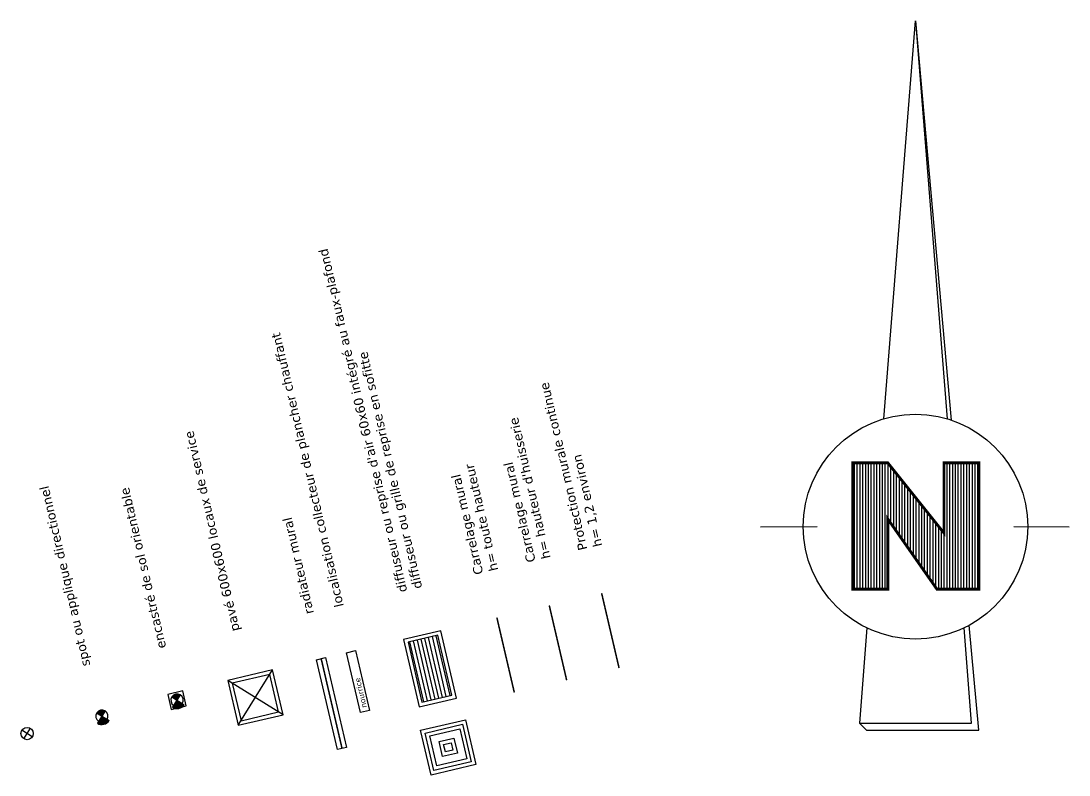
# Model space of a CAD drawing. Header units: metres. Extents: x 595893 to 596105, y 139631 to 139768.
# Drawn here: x 596049.83 to 596063.48, y 139758.41 to 139768.22 of the extents above; entities that cross this region are included whole.
import ezdxf

# ---------------------------------------------------------------- set-up
doc = ezdxf.new("R2010")
doc.units = ezdxf.units.M
doc.header["$MEASUREMENT"] = 0
for name, pattern in [('01', [0.15, 0.1, -0.05]), ('ACAD_ISO12W100', [21, 12, -3, 0, -3, 0, -3]), ('AXES', [2, 1.25, -0.25, 0.25, -0.25])]:
    doc.linetypes.add(name, pattern=pattern)
for name, color, linetype in [('06-SYMB-DIVERS-0.20', 20, 'Continuous'), ('07-CHAUFFAGE-0.13', 210, 'Continuous'), ('07-CTA-0.13', 163, 'Continuous'), ('07-ECLAIRAGE-0.13', 31, 'Continuous'), ('07-REVETEMENTS-INTER-0.10', 10, 'Continuous')]:
    doc.layers.add(name, color=color, linetype=linetype)
doc.styles.add('locaux 20', font='verdana.ttf', dxfattribs={"height": 0.07})

# ---------------------------------------------------------------- blocks, each defined once
blk = doc.blocks.new('Nord1')
at = {"color": 0, "linetype": 'Continuous'}
for p, q in [((0, 0), (0.1543, -1.731)), ((-0.6728, -2.1941), (-0.4265, -2.1933)), ((0.4265, -2.1933), (0.6665, -2.1941)), ((0.2742, -3.0767), (0.2336, -2.6211)), ((-0.2437, -3.0463), (-0.2132, -3.0767)), ((-0.2132, -3.0767), (0.2742, -3.0767))]:
    blk.add_line(p, q, dxfattribs=at)
for points in [[(-0.138, -1.7258), (0, 0), (0.1381, -1.7259)], [(-0.2665, -1.9164), (-0.2665, -2.4647)], [(-0.2543, -1.9164), (-0.2543, -2.4647)], [(-0.2421, -1.9164), (-0.2421, -2.4647)], [(-0.2299, -1.9164), (-0.2299, -2.4647)], [(-0.2177, -1.9164), (-0.2177, -2.4647)], [(-0.2056, -1.9164), (-0.2056, -2.4647)], [(-0.1934, -1.9164), (-0.1934, -2.4647)], [(-0.1812, -1.9164), (-0.1812, -2.4647)], [(-0.169, -1.9164), (-0.169, -2.4647)], [(-0.1568, -1.9164), (-0.1568, -2.4647)], [(-0.1446, -1.9164), (-0.1446, -2.4647)], [(-0.1325, -1.9164), (-0.1325, -2.4647)], [(-0.1203, -1.9164), (-0.1203, -2.1601)], [(-0.1081, -1.9316), (-0.1081, -2.1775)], [(-0.0959, -1.9469), (-0.0959, -2.1949)], [(0.1356, -1.9164), (0.1356, -2.4647)], [(0.1478, -1.9164), (0.1478, -2.4647)], [(0.16, -1.9164), (0.16, -2.4647)], [(0.1722, -1.9164), (0.1722, -2.4647)], [(0.1844, -1.9164), (0.1844, -2.4647)], [(0.1965, -1.9164), (0.1965, -2.4647)], [(0.2087, -1.9164), (0.2087, -2.4647)], [(0.2209, -1.9164), (0.2209, -2.4647)], [(0.2331, -1.9164), (0.2331, -2.4647)], [(0.2453, -1.9164), (0.2453, -2.4647)], [(0.2575, -1.9164), (0.2575, -2.4647)], [(0.2697, -1.9164), (0.2697, -2.4647)], [(-0.0837, -1.9621), (-0.0837, -2.2123)], [(-0.0715, -1.9773), (-0.0715, -2.2297)], [(-0.0593, -1.9926), (-0.0593, -2.2471)], [(-0.0472, -2.0078), (-0.0472, -2.2637)], [(-0.035, -2.023), (-0.035, -2.282)], [(-0.0228, -2.0383), (-0.0228, -2.3002)], [(-0.0106, -2.0535), (-0.0106, -2.3168)], [(0.0016, -2.0687), (0.0016, -2.3342)], [(0.0138, -2.084), (0.0138, -2.3516)], [(0.026, -2.0992), (0.026, -2.369)], [(0.0381, -2.1144), (0.0381, -2.3864)], [(0.0503, -2.1296), (0.0503, -2.4038)], [(-0.1203, -2.1601), (-0.1203, -2.4647)], [(0.0625, -2.1449), (0.0625, -2.4212)], [(0.0747, -2.1601), (0.0747, -2.4386)], [(0.0869, -2.1753), (0.0869, -2.456)], [(0.0991, -2.1906), (0.0991, -2.4647)], [(0.1112, -2.2058), (0.1112, -2.4647)], [(0.1234, -2.221), (0.1234, -2.4647)], [(-0.2106, -2.6329), (-0.2437, -3.0463), (0.2437, -3.0463), (0.2109, -2.6328)]]:
    blk.add_lwpolyline(points, dxfattribs=at)
at = {"color": 0, "linetype": 'Continuous', "const_width": 0.0122}
blk.add_lwpolyline([(-0.1203, -2.4647), (-0.1203, -2.1601), (0.093, -2.4647), (0.2757, -2.4647), (0.2757, -1.9164), (0.1234, -1.9164), (0.1234, -2.221), (-0.1203, -1.9164), (-0.2726, -1.9164), (-0.2726, -2.4647), (-0.1203, -2.4647)], close=True, dxfattribs=at)
at = {"color": 0, "linetype": 'Continuous'}
blk.add_circle((0, -2.1933), 0.4874, dxfattribs=at)
blk = doc.blocks.new('Eclairage-Pl-60x60')
for p, q in [((-0.3, 0.3), (0.3, -0.3)), ((-0.3, -0.3), (0.3, 0.3))]:
    blk.add_line(p, q)
for points in [[(-0.3, -0.3), (0.3, -0.3), (0.3, 0.3), (-0.3, 0.3)], [(-0.25, -0.25), (0.25, -0.25), (0.25, 0.25), (-0.25, 0.25)]]:
    blk.add_lwpolyline(points, close=True)
blk = doc.blocks.new('Spot-directionnel')
h = blk.add_hatch(color=256)
h.dxf.hatch_style = 1
h.paths.add_polyline_path([(-0.057, 0.057, 0.414214), (-0.057, -0.057), (0, 0)])
h = blk.add_hatch(color=256)
h.dxf.hatch_style = 1
h.paths.add_polyline_path([(0.078, 0.078), (0, 0), (0.078, -0.078, 0.414214)])
for p, q in [((-0.057, -0.057), (0.078, 0.078)), ((-0.057, 0.057), (0.078, -0.078))]:
    blk.add_line(p, q)
for radius, start, end in [(0.08, 45, 315), (0.11, 315, 45)]:
    blk.add_arc((0, 0), radius, start, end)
blk = doc.blocks.new('diffuseur40x80')
at = {"layer": '07-CTA-0.13'}
h = blk.add_hatch(dxfattribs=at)
h.set_pattern_fill('_USER', color=256, scale=0.05, pattern_type=0)
h.set_pattern_definition([(0, (0, 0), (0, 0.05), [])])
h.paths.add_polyline_path([(-0.05, 0.05), (-0.05, 0.45), (-0.85, 0.45), (-0.85, 0.05)])
for points in [[(0, 0), (0, 0.5), (-0.9, 0.5), (-0.9, 0)], [(-0.05, 0.05), (-0.05, 0.45), (-0.85, 0.45), (-0.85, 0.05)]]:
    blk.add_lwpolyline(points, close=True, dxfattribs=at)
blk = doc.blocks.new('diffuseur60x60')
at = {"layer": '07-CTA-0.13'}
for points in [[(0, 0), (0, -0.6), (-0.6, -0.6), (-0.6, 0)], [(-0.05, -0.05), (-0.05, -0.55), (-0.55, -0.55), (-0.55, -0.05)], [(-0.1, -0.1), (-0.1, -0.5), (-0.5, -0.5), (-0.5, -0.1)], [(-0.2, -0.2), (-0.2, -0.4), (-0.4, -0.4), (-0.4, -0.2)], [(-0.25, -0.25), (-0.25, -0.35), (-0.35, -0.35), (-0.35, -0.25)]]:
    blk.add_lwpolyline(points, close=True, dxfattribs=at)

msp = doc.modelspace()

# ---------------------------------------------------------------- linework, layer by layer
at = {"layer": '07-CHAUFFAGE-0.13'}
for points in [[(596054.251, 139759.224), (596054.069, 139760.003), (596054.186, 139760.03), (596054.367, 139759.251)], [(596053.952, 139758.743), (596053.679, 139759.912), (596053.796, 139759.939), (596054.069, 139758.77)]]:
    msp.add_lwpolyline(points, close=True, dxfattribs=at)
at = {"layer": '07-CHAUFFAGE-0.13', "linetype": '01', "const_width": 0.02}
msp.add_lwpolyline([(596054.01, 139758.757), (596053.738, 139759.926)], dxfattribs=at)
at = {"layer": '07-ECLAIRAGE-0.13'}
for p, q in [((596049.977, 139758.908), (596049.841, 139758.994)), ((596049.866, 139758.883), (596049.952, 139759.019))]:
    msp.add_line(p, q, dxfattribs=at)
msp.add_lwpolyline([(596051.982, 139759.311), (596051.936, 139759.506), (596051.741, 139759.46), (596051.787, 139759.265)], close=True, dxfattribs=at)
msp.add_circle((596049.909, 139758.951), 0.08, dxfattribs=at)
at = {"layer": '07-REVETEMENTS-INTER-0.10', "color": 80, "linetype": 'ACAD_ISO12W100', "ltscale": 0.01, "true_color": 0x3fff00, "const_width": 0.02}
msp.add_lwpolyline([(596057.39, 139760.777), (596057.617, 139759.803)], dxfattribs=at)
at = {"layer": '07-REVETEMENTS-INTER-0.10', "linetype": 'AXES', "ltscale": 0.2, "const_width": 0.02}
msp.add_lwpolyline([(596056.708, 139760.618), (596056.935, 139759.644)], dxfattribs=at)
at = {"layer": '07-REVETEMENTS-INTER-0.10', "linetype": '01', "const_width": 0.02}
msp.add_lwpolyline([(596056.026, 139760.459), (596056.253, 139759.485)], dxfattribs=at)

# ---------------------------------------------------------------- block references
at = {"layer": '06-SYMB-DIVERS-0.20', "xscale": 3, "yscale": 3, "zscale": 3}
msp.add_blockref('Nord1', (596061.477, 139768.223), dxfattribs=at)
at = {"layer": '07-CTA-0.13'}
for name, p, rotation in [('diffuseur40x80', (596055.296, 139760.289), 103.1212703830424), ('diffuseur60x60', (596055.617, 139759.131), 13.12127037942163)]:
    msp.add_blockref(name, p, dxfattribs=dict(at, rotation=rotation))
at = {"layer": '07-ECLAIRAGE-0.13'}
for name, p, rotation in [('Eclairage-Pl-60x60', (596052.881, 139759.418), 103.1212703830424), ('Spot-directionnel', (596051.861, 139759.385), 282.6747895141542), ('Spot-directionnel', (596050.883, 139759.178), 283.1212703906428)]:
    msp.add_blockref(name, p, dxfattribs=dict(at, rotation=rotation))

# ---------------------------------------------------------------- texts
at = {"layer": '07-CHAUFFAGE-0.13', "attachment_point": 4, "rotation": 103.1213, "style": 'locaux 20'}
for s, insert, char_height, width in [('radiateur mural\\P\\Plocalisation collecteur de plancher chauffant', (596053.796, 139760.555), 0.12, 3.70005), ('nourrice', (596054.298, 139759.286), 0.07, 0.15887)]:
    msp.add_mtext(s, dxfattribs=dict(at, insert=insert, char_height=char_height, width=width))
at = {"layer": '07-CTA-0.13', "insert": (596054.916, 139760.816), "char_height": 0.12, "width": 4.90444, "attachment_point": 4, "rotation": 103.1213, "style": 'locaux 20'}
msp.add_mtext("diffuseur ou reprise d'air 60x60 intégré au faux-plafond\\Pdiffuseur ou grille de reprise en sofitte ", dxfattribs=at)
at = {"layer": '07-ECLAIRAGE-0.13', "char_height": 0.12, "width": 3.70005, "attachment_point": 4, "rotation": 103.1213, "style": 'locaux 20'}
for s, insert in [('pavé 600x600 locaux de service', (596052.637, 139760.285)), ('spot ou applique directionnel ', (596050.69, 139759.831)), ('encastré de sol orientable', (596051.664, 139760.058))]:
    msp.add_mtext(s, dxfattribs=dict(at, insert=insert))
at = {"layer": '07-REVETEMENTS-INTER-0.10', "linetype": '01', "char_height": 0.12, "width": 3.70005, "attachment_point": 4, "rotation": 103.1213, "style": 'locaux 20'}
for s, insert in [('Protection murale continue\\Ph= 1,2 environ', (596057.254, 139761.361)), ("Carrelage mural\\Ph= hauteur d'huisserie", (596056.572, 139761.202)), ('Carrelage mural\\Ph= toute hauteur', (596055.89, 139761.043))]:
    msp.add_mtext(s, dxfattribs=dict(at, insert=insert))

doc.saveas('drawing.dxf')
